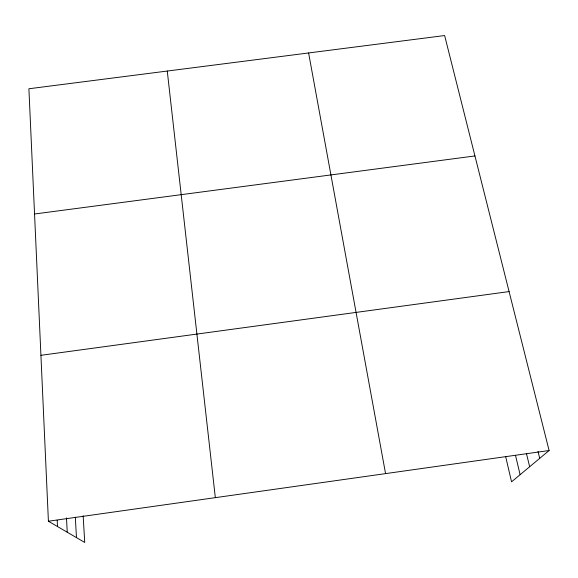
<?xml version="1.0" encoding="UTF-8"?>
<svg xmlns="http://www.w3.org/2000/svg" width="578" height="578" viewBox="0 0 578 578"><rect width="100%" height="100%" fill="white"/><g stroke="black" fill="none" stroke-linecap="round" stroke-linejoin="round"><path stroke-width="0.87" d="M83.153 515.742L84.735 542.453L48.407 521.226L28.9 88.759L444.634 35.547L549.1 450.522L511.552 481.835L505.642 456.512M48.407 521.226L549.1 450.522M40.922 355.311L509.088 291.579M34.55 213.997L474.943 155.944M538.01 451.432L539.715 458.347M526.479 453.614L529.65 466.742M515.547 455.507L520.106 474.697M308.609 52.959L385.562 473.613M167.266 71.051L215.334 497.651M75.321 517.122L76.469 537.619M66.492 517.902L67.236 532.23M57.186 520.229L57.497 526.536"/></g></svg>
